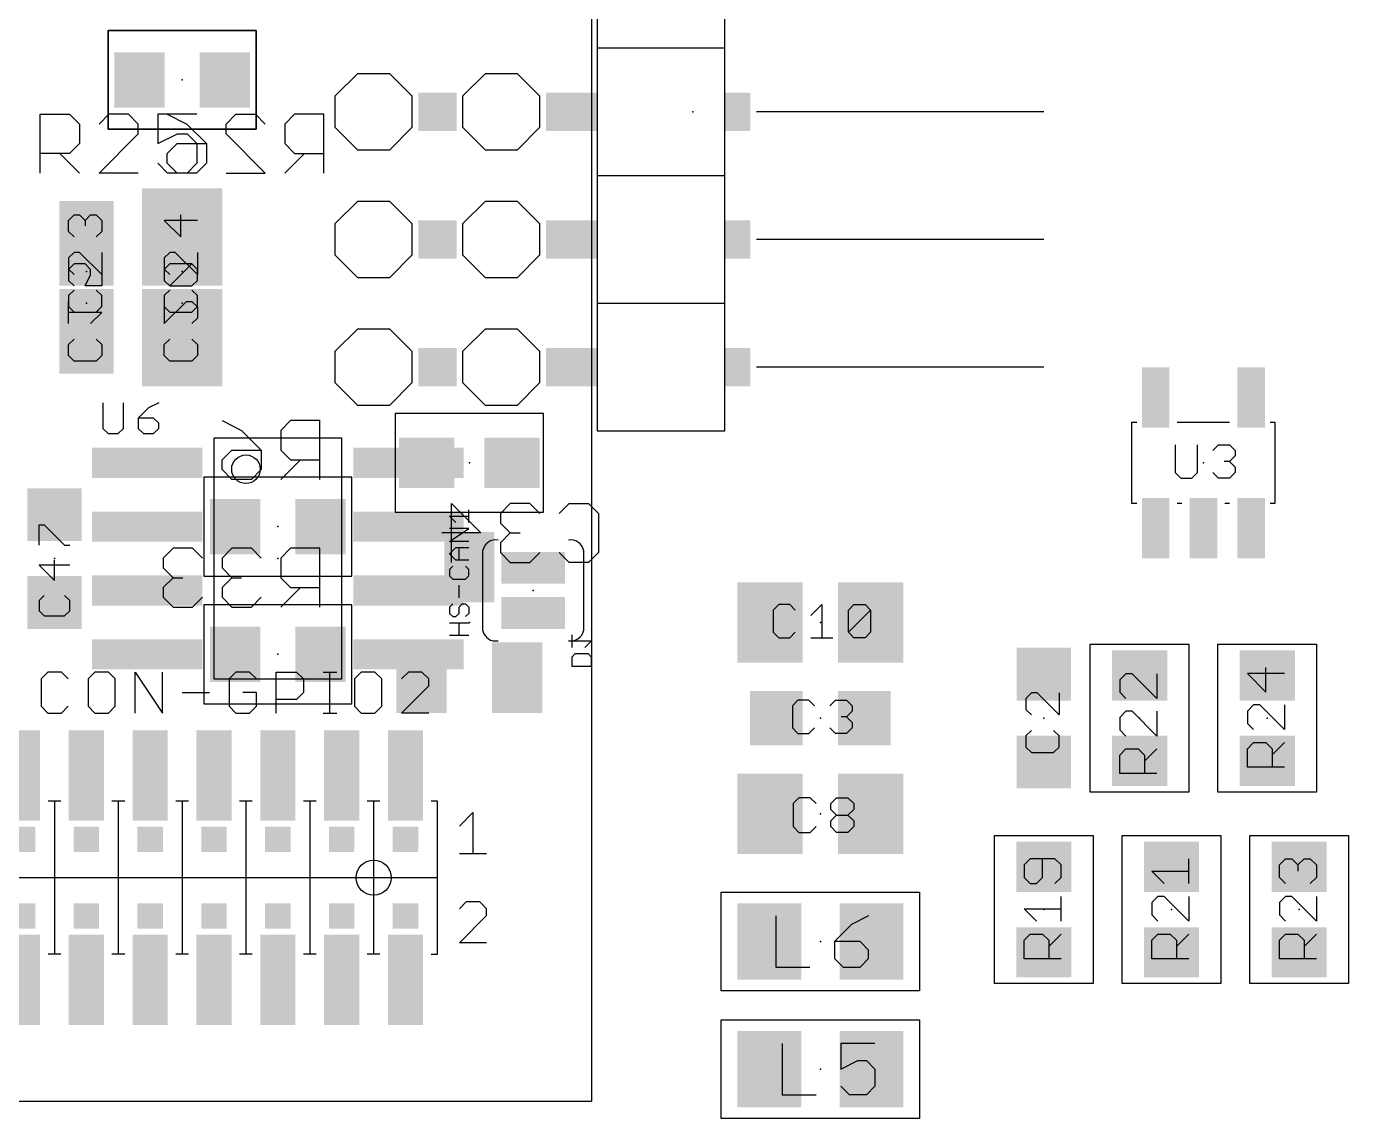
# Model space of a CAD drawing. Extents: x -7.7 to 78.5, y -0.3 to 53.5.
# Drawn here: x 52.15 to 78.45, y -0.35 to 21.38 of the extents above; entities that cross this region are included whole.
import ezdxf

# ---------------------------------------------------------------- set-up
doc = ezdxf.new("R2010")
doc.units = 0
for name, color, linetype in [('1', 22, 'CONTINUOUS'), ('16', 140, 'CONTINUOUS'), ('17', 82, 'CONTINUOUS'), ('20', 253, 'CONTINUOUS'), ('21', 253, 'CONTINUOUS'), ('23', 253, 'CONTINUOUS'), ('24', 53, 'CONTINUOUS'), ('25', 253, 'CONTINUOUS'), ('26', 53, 'CONTINUOUS'), ('39', 22, 'CONTINUOUS'), ('40', 140, 'CONTINUOUS')]:
    doc.layers.add(name, color=color, linetype=linetype)

# ---------------------------------------------------------------- blocks, each defined once
blk = doc.blocks.new('RECT')
blk.add_solid([(-0.5, -0.5), (0.5, -0.5), (-0.5, 0.5), (0.5, 0.5)])
blk = doc.blocks.new('OCTAGONP')
blk.add_lwpolyline([(-0.5, -0.2071), (-0.5, 0.2071), (-0.2071, 0.5), (0.2071, 0.5), (0.5, 0.2071), (0.5, -0.2071), (0.2071, -0.5), (-0.2071, -0.5)], close=True)

msp = doc.modelspace()

# ---------------------------------------------------------------- linework, layer by layer
at = {"layer": '20'}
for p in [(63.391, 38.184), (0, 0)]:
    msp.add_line(p, (63.391, 0), dxfattribs=at)
msp.add_circle((59.055, 4.445), 0.35, dxfattribs=at)
at = {"layer": '21'}
for p, q in [((63.5, 23.495), (63.5, 20.955)), ((66.04, 20.955), (66.04, 23.495)), ((63.5, 20.955), (66.04, 20.955)), ((63.5, 20.955), (63.5, 18.415)), ((66.04, 18.415), (66.04, 20.955)), ((72.39, 19.685), (66.675, 19.685)), ((63.5, 18.415), (66.04, 18.415)), ((63.5, 18.415), (63.5, 15.875)), ((66.04, 15.875), (66.04, 18.415)), ((72.39, 17.145), (66.675, 17.145)), ((63.5, 15.875), (66.04, 15.875)), ((63.5, 15.875), (63.5, 13.335)), ((66.04, 13.335), (66.04, 15.875)), ((72.39, 14.605), (66.675, 14.605)), ((74.1426, 11.8896), (74.1426, 13.5104)), ((74.1426, 13.5104), (74.2374, 13.5104)), ((75.0426, 13.5104), (76.0874, 13.5104)), ((76.8926, 13.5104), (76.9874, 13.5104)), ((76.9874, 13.5104), (76.9874, 11.8896)), ((55.885, 8.395), (55.885, 13.195)), ((55.885, 13.195), (58.415, 13.195)), ((58.415, 13.195), (58.415, 8.395)), ((63.5, 13.335), (66.04, 13.335)), ((74.2374, 11.8896), (74.1426, 11.8896)), ((75.1374, 11.8896), (75.0426, 11.8896)), ((76.0874, 11.8896), (75.9926, 11.8896)), ((76.9874, 11.8896), (76.8926, 11.8896)), ((61.23, 9.36), (61.23, 10.96)), ((63.23, 10.96), (63.23, 9.36)), ((58.415, 8.395), (55.885, 8.395)), ((52.705, 5.969), (52.578, 5.969)), ((52.832, 5.969), (52.705, 5.969)), ((52.705, 5.969), (52.705, 4.445)), ((53.975, 5.969), (53.848, 5.969)), ((54.102, 5.969), (53.975, 5.969)), ((53.975, 5.969), (53.975, 4.445)), ((55.245, 5.969), (55.118, 5.969)), ((55.372, 5.969), (55.245, 5.969)), ((55.245, 5.969), (55.245, 4.445)), ((56.515, 5.969), (56.388, 5.969)), ((56.642, 5.969), (56.515, 5.969)), ((56.515, 5.969), (56.515, 4.445)), ((57.785, 5.969), (57.658, 5.969)), ((57.912, 5.969), (57.785, 5.969)), ((57.785, 5.969), (57.785, 4.445)), ((59.055, 5.969), (58.928, 5.969)), ((59.182, 5.969), (59.055, 5.969)), ((59.055, 5.969), (59.055, 4.445)), ((60.325, 5.969), (60.198, 5.969)), ((60.325, 4.445), (60.325, 5.969)), ((60.7611, 5.4699), (61.0322, 5.7411)), ((61.0322, 5.7411), (61.0322, 4.9276)), ((60.7611, 4.9276), (61.3034, 4.9276)), ((52.705, 4.445), (51.435, 4.445)), ((53.975, 4.445), (52.705, 4.445)), ((52.705, 4.445), (52.705, 2.921)), ((55.245, 4.445), (53.975, 4.445)), ((53.975, 4.445), (53.975, 2.921)), ((56.515, 4.445), (55.245, 4.445)), ((55.245, 4.445), (55.245, 2.921)), ((57.785, 4.445), (56.515, 4.445)), ((56.515, 4.445), (56.515, 2.921)), ((59.055, 4.445), (57.785, 4.445)), ((57.785, 4.445), (57.785, 2.921)), ((60.325, 4.445), (59.055, 4.445)), ((59.055, 4.445), (59.055, 2.921)), ((60.325, 2.921), (60.325, 4.445)), ((60.8967, 3.9631), (60.7611, 3.8275)), ((61.1678, 3.9631), (60.8967, 3.9631)), ((61.3034, 3.8275), (61.1678, 3.9631)), ((60.7611, 3.1496), (61.3034, 3.6919)), ((61.3034, 3.6919), (61.3034, 3.8275)), ((52.705, 2.921), (52.578, 2.921)), ((52.832, 2.921), (52.705, 2.921)), ((53.975, 2.921), (53.848, 2.921)), ((54.102, 2.921), (53.975, 2.921)), ((55.245, 2.921), (55.118, 2.921)), ((55.372, 2.921), (55.245, 2.921)), ((56.515, 2.921), (56.388, 2.921)), ((56.642, 2.921), (56.515, 2.921)), ((57.785, 2.921), (57.658, 2.921)), ((57.912, 2.921), (57.785, 2.921)), ((59.055, 2.921), (58.928, 2.921)), ((59.182, 2.921), (59.055, 2.921)), ((60.198, 2.921), (60.325, 2.921)), ((61.3034, 3.1496), (60.7611, 3.1496))]:
    msp.add_line(p, q, dxfattribs=at)
msp.add_circle((56.515, 12.573), 0.2839, dxfattribs=at)
for centre, start, end in [((61.48, 10.91), 78.6901, 168.6901), ((62.98, 10.91), 11.3099, 101.3099), ((61.48, 9.41), 191.3099, 281.3099), ((62.98, 9.41), 258.6901, 348.6901)]:
    msp.add_arc(centre, 0.255, start, end, dxfattribs=at)
at = {"layer": '23'}
for p in [(55.245, 20.32), (65.405, 19.685), (53.34, 16.51), (55.245, 16.51), (75.565, 12.7), (52.705, 10.795), (57.15, 10.795), (62.23, 10.16), (67.945, 9.525), (67.945, 7.62), (72.39, 7.62), (74.295, 7.62), (76.835, 7.62), (67.945, 5.715), (72.39, 3.81), (74.93, 3.81), (77.47, 3.81), (67.945, 3.175), (67.945, 0.635)]:
    msp.add_point(p, dxfattribs=at)
at = {"layer": '24'}
for p in [(55.245, 20.32), (53.34, 15.875), (55.245, 15.875), (60.96, 12.7), (57.15, 11.43), (60.96, 9.525), (57.15, 8.89)]:
    msp.add_point(p, dxfattribs=at)
at = {"layer": '25'}
for p, q in [((52.4226, 18.4658), (52.4226, 19.6352)), ((52.4226, 19.6352), (53.0073, 19.6352)), ((53.0073, 19.6352), (53.2022, 19.4403)), ((53.7869, 19.6352), (53.592, 19.4403)), ((54.1767, 19.6352), (53.7869, 19.6352)), ((54.3716, 19.4403), (54.1767, 19.6352)), ((55.541, 19.6352), (54.7614, 19.6352)), ((54.7614, 19.6352), (54.7614, 19.0505)), ((53.2022, 19.4403), (53.2022, 19.0505)), ((53.592, 18.4658), (54.3716, 19.2454)), ((54.3716, 19.2454), (54.3716, 19.4403)), ((54.7614, 19.0505), (55.1512, 19.2454)), ((55.1512, 19.2454), (55.3461, 19.2454)), ((55.3461, 19.2454), (55.541, 19.0505)), ((53.2022, 19.0505), (53.0073, 18.8556)), ((55.541, 19.0505), (55.541, 18.6607)), ((53.0073, 18.8556), (52.4226, 18.8556)), ((52.8124, 18.8556), (53.2022, 18.4658)), ((54.3716, 18.4658), (53.592, 18.4658)), ((54.9563, 18.4658), (54.7614, 18.6607)), ((55.3461, 18.4658), (54.9563, 18.4658)), ((55.541, 18.6607), (55.3461, 18.4658)), ((52.9838, 17.5245), (53.094, 17.6347)), ((53.094, 17.6347), (53.2042, 17.6347)), ((53.2042, 17.6347), (53.3143, 17.5245)), ((53.3143, 17.5245), (53.4245, 17.6347)), ((53.4245, 17.6347), (53.5346, 17.6347)), ((53.5346, 17.6347), (53.6448, 17.5245)), ((55.2193, 17.194), (55.2193, 17.6347)), ((52.9838, 17.3042), (52.9838, 17.5245)), ((53.3143, 17.5245), (53.3143, 17.4144)), ((53.6448, 17.5245), (53.6448, 17.3042)), ((55.5498, 17.5245), (54.8888, 17.5245)), ((54.8888, 17.5245), (55.2193, 17.194)), ((53.094, 17.194), (52.9838, 17.3042)), ((53.6448, 17.3042), (53.5346, 17.194)), ((53.094, 16.8863), (52.9838, 16.7761)), ((53.2042, 16.8863), (53.094, 16.8863)), ((53.6448, 16.4456), (53.2042, 16.8863)), ((53.6448, 16.8863), (53.6448, 16.4456)), ((54.999, 16.8863), (54.8888, 16.7761)), ((55.1092, 16.8863), (54.999, 16.8863)), ((55.5498, 16.4456), (55.1092, 16.8863)), ((55.5498, 16.8863), (55.5498, 16.4456)), ((52.9838, 16.7761), (52.9838, 16.5558)), ((54.8888, 16.7761), (54.8888, 16.5558)), ((52.9838, 16.5558), (53.094, 16.4456)), ((54.8888, 16.5558), (54.999, 16.4456)), ((53.094, 16.1378), (52.9838, 16.0277)), ((53.6448, 16.0277), (53.5346, 16.1378)), ((54.999, 16.1378), (54.8888, 16.0277)), ((55.5498, 16.0277), (55.4396, 16.1378)), ((52.9838, 16.0277), (52.9838, 15.8074)), ((52.9838, 15.8074), (53.094, 15.6972)), ((53.5346, 15.6972), (53.6448, 15.8074)), ((53.6448, 15.8074), (53.6448, 16.0277)), ((54.8888, 16.0277), (54.8888, 15.8074)), ((54.8888, 15.8074), (54.999, 15.6972)), ((55.4396, 15.6972), (55.5498, 15.8074)), ((55.5498, 15.8074), (55.5498, 16.0277)), ((53.094, 15.6972), (53.5346, 15.6972)), ((54.999, 15.6972), (55.4396, 15.6972)), ((53.6702, 13.8943), (53.6702, 13.3859)), ((54.0769, 13.3859), (54.0769, 13.8943)), ((54.5752, 13.7926), (54.3718, 13.5893)), ((54.7786, 13.8943), (54.5752, 13.7926)), ((54.3718, 13.5893), (54.3718, 13.3859)), ((54.6769, 13.5893), (54.3718, 13.5893)), ((54.7786, 13.4876), (54.6769, 13.5893)), ((54.7786, 13.3859), (54.7786, 13.4876)), ((53.6702, 13.3859), (53.7719, 13.2842)), ((53.7719, 13.2842), (53.9753, 13.2842)), ((53.9753, 13.2842), (54.0769, 13.3859)), ((54.3718, 13.3859), (54.4735, 13.2842)), ((54.4735, 13.2842), (54.6769, 13.2842)), ((54.6769, 13.2842), (54.7786, 13.3859)), ((75.0062, 13.0562), (75.0062, 12.5054)), ((75.4468, 12.5054), (75.4468, 13.0562)), ((75.7546, 12.946), (75.8648, 13.0562)), ((75.8648, 13.0562), (76.0851, 13.0562)), ((76.0851, 13.0562), (76.1953, 12.946)), ((76.1953, 12.946), (76.1953, 12.8358)), ((76.0851, 12.7257), (75.9749, 12.7257)), ((76.1953, 12.8358), (76.0851, 12.7257)), ((76.0851, 12.7257), (76.1953, 12.6155)), ((75.0062, 12.5054), (75.1164, 12.3952)), ((75.1164, 12.3952), (75.3367, 12.3952)), ((75.3367, 12.3952), (75.4468, 12.5054)), ((75.8648, 12.3952), (75.7546, 12.5054)), ((76.0851, 12.3952), (75.8648, 12.3952)), ((76.1953, 12.5054), (76.0851, 12.3952)), ((76.1953, 12.6155), (76.1953, 12.5054)), ((60.6931, 11.5099), (60.566, 11.637)), ((60.566, 11.637), (60.9473, 11.637)), ((60.9473, 11.5099), (60.9473, 11.7642)), ((52.3997, 11.0586), (52.3997, 11.4653)), ((52.3997, 11.4653), (52.5014, 11.4653)), ((52.5014, 11.4653), (52.9081, 11.0586)), ((60.566, 11.1357), (60.9473, 11.3899)), ((60.9473, 11.3899), (60.566, 11.3899)), ((52.9081, 11.0586), (53.0098, 11.0586)), ((60.9473, 11.1357), (60.566, 11.1357)), ((60.566, 10.8886), (60.6931, 11.0157)), ((60.6931, 10.7615), (60.566, 10.8886)), ((60.6931, 11.0157), (60.9473, 11.0157)), ((60.7566, 10.7615), (60.7566, 11.0157)), ((53.0098, 10.662), (52.3997, 10.662)), ((52.3997, 10.662), (52.7047, 10.3569)), ((52.7047, 10.3569), (52.7047, 10.7637)), ((60.6295, 10.6415), (60.566, 10.578)), ((60.566, 10.578), (60.566, 10.4509)), ((60.9473, 10.7615), (60.6931, 10.7615)), ((60.9473, 10.578), (60.8837, 10.6415)), ((60.9473, 10.4509), (60.9473, 10.578)), ((60.566, 10.4509), (60.6295, 10.3873)), ((60.6295, 10.3873), (60.8837, 10.3873)), ((60.7566, 10.0131), (60.7566, 10.2673)), ((60.8837, 10.3873), (60.9473, 10.4509)), ((52.5014, 10.062), (52.3997, 9.9603)), ((53.0098, 9.9603), (52.9081, 10.062)), ((52.3997, 9.9603), (52.3997, 9.757)), ((52.3997, 9.757), (52.5014, 9.6553)), ((52.9081, 9.6553), (53.0098, 9.757)), ((53.0098, 9.757), (53.0098, 9.9603)), ((60.6295, 9.8931), (60.566, 9.8296)), ((60.566, 9.8296), (60.566, 9.7025)), ((60.7566, 9.8296), (60.8202, 9.8931)), ((60.7566, 9.7025), (60.7566, 9.8296)), ((60.8202, 9.8931), (60.8837, 9.8931)), ((60.8837, 9.8931), (60.9473, 9.8296)), ((60.9473, 9.8296), (60.9473, 9.7025)), ((67.1154, 9.8812), (67.0052, 9.771)), ((67.0052, 9.771), (67.0052, 9.3304)), ((67.3357, 9.8812), (67.1154, 9.8812)), ((67.4458, 9.771), (67.3357, 9.8812)), ((67.7536, 9.6608), (67.9739, 9.8812)), ((67.9739, 9.8812), (67.9739, 9.2202)), ((68.502, 9.771), (68.6122, 9.8812)), ((68.502, 9.3304), (68.502, 9.771)), ((68.502, 9.3304), (68.9427, 9.771)), ((68.6122, 9.8812), (68.8325, 9.8812)), ((68.8325, 9.8812), (68.9427, 9.771)), ((68.9427, 9.771), (68.9427, 9.3304)), ((52.5014, 9.6553), (52.9081, 9.6553)), ((60.566, 9.7025), (60.6295, 9.6389)), ((60.566, 9.5189), (60.9473, 9.5189)), ((60.6295, 9.6389), (60.6931, 9.6389)), ((60.6931, 9.6389), (60.7566, 9.7025)), ((60.7566, 9.2647), (60.7566, 9.5189)), ((60.9473, 9.7025), (60.8837, 9.6389)), ((60.9473, 9.2647), (60.566, 9.2647)), ((67.0052, 9.3304), (67.1154, 9.2202)), ((67.1154, 9.2202), (67.3357, 9.2202)), ((67.3357, 9.2202), (67.4458, 9.3304)), ((67.7536, 9.2202), (68.1943, 9.2202)), ((68.6122, 9.2202), (68.502, 9.3304)), ((68.8325, 9.2202), (68.6122, 9.2202)), ((68.9427, 9.3304), (68.8325, 9.2202)), ((52.5737, 8.5351), (52.4382, 8.3995)), ((52.8449, 8.5351), (52.5737, 8.5351)), ((52.9805, 8.3995), (52.8449, 8.5351)), ((53.5093, 8.5351), (53.3737, 8.3995)), ((53.7804, 8.5351), (53.5093, 8.5351)), ((53.916, 8.3995), (53.7804, 8.5351)), ((54.3092, 7.7216), (54.3092, 8.5351)), ((54.3092, 8.5351), (54.8515, 7.7216)), ((54.8515, 7.7216), (54.8515, 8.5351)), ((56.3158, 8.5351), (56.1802, 8.3995)), ((56.587, 8.5351), (56.3158, 8.5351)), ((56.7226, 8.3995), (56.587, 8.5351)), ((57.1158, 7.7216), (57.1158, 8.5351)), ((57.1158, 8.5351), (57.5225, 8.5351)), ((57.5225, 8.5351), (57.6581, 8.3995)), ((58.0513, 8.5351), (58.3224, 8.5351)), ((58.1868, 7.7216), (58.1868, 8.5351)), ((58.8105, 8.5351), (58.6749, 8.3995)), ((59.0817, 8.5351), (58.8105, 8.5351)), ((59.2173, 8.3995), (59.0817, 8.5351)), ((59.746, 8.5351), (59.6105, 8.3995)), ((60.0172, 8.5351), (59.746, 8.5351)), ((60.1528, 8.3995), (60.0172, 8.5351)), ((74.0235, 8.5034), (73.9007, 8.3805)), ((74.1464, 8.5034), (74.0235, 8.5034)), ((74.6379, 8.0119), (74.1464, 8.5034)), ((74.6379, 8.5034), (74.6379, 8.0119)), ((77.1779, 8.5075), (76.4407, 8.5075)), ((76.4407, 8.5075), (76.8093, 8.1389)), ((76.8093, 8.1389), (76.8093, 8.6304)), ((52.4382, 8.3995), (52.4382, 7.8572)), ((53.3737, 8.3995), (53.3737, 7.8572)), ((53.916, 7.8572), (53.916, 8.3995)), ((56.1802, 8.3995), (56.1802, 7.8572)), ((57.6581, 8.3995), (57.6581, 8.1283)), ((58.6749, 8.3995), (58.6749, 7.8572)), ((59.2173, 7.8572), (59.2173, 8.3995)), ((59.6105, 7.7216), (60.1528, 8.2639)), ((60.1528, 8.2639), (60.1528, 8.3995)), ((73.9007, 8.3805), (73.9007, 8.1348)), ((55.2447, 8.1283), (55.787, 8.1283)), ((56.7226, 8.1283), (56.4514, 8.1283)), ((56.7226, 7.8572), (56.7226, 8.1283)), ((57.5225, 7.9928), (57.1158, 7.9928)), ((57.6581, 8.1283), (57.5225, 7.9928)), ((67.4964, 7.9762), (67.3862, 7.866)), ((67.7167, 7.9762), (67.4964, 7.9762)), ((67.8268, 7.866), (67.7167, 7.9762)), ((68.1346, 7.866), (68.2448, 7.9762)), ((68.2448, 7.9762), (68.4651, 7.9762)), ((68.4651, 7.9762), (68.5753, 7.866)), ((72.144, 8.1233), (72.0338, 8.0131)), ((72.0338, 8.0131), (72.0338, 7.7928)), ((72.2542, 8.1233), (72.144, 8.1233)), ((72.6948, 7.6826), (72.2542, 8.1233)), ((72.6948, 8.1233), (72.6948, 7.6826)), ((73.9007, 8.1348), (74.0235, 8.0119)), ((52.4382, 7.8572), (52.5737, 7.7216)), ((52.5737, 7.7216), (52.8449, 7.7216)), ((52.8449, 7.7216), (52.9805, 7.8572)), ((53.3737, 7.8572), (53.5093, 7.7216)), ((53.5093, 7.7216), (53.7804, 7.7216)), ((53.7804, 7.7216), (53.916, 7.8572)), ((56.1802, 7.8572), (56.3158, 7.7216)), ((56.3158, 7.7216), (56.587, 7.7216)), ((56.587, 7.7216), (56.7226, 7.8572)), ((58.0513, 7.7216), (58.3224, 7.7216)), ((58.6749, 7.8572), (58.8105, 7.7216)), ((58.8105, 7.7216), (59.0817, 7.7216)), ((59.0817, 7.7216), (59.2173, 7.8572)), ((60.1528, 7.7216), (59.6105, 7.7216)), ((67.3862, 7.866), (67.3862, 7.4254)), ((68.4651, 7.6457), (68.3549, 7.6457)), ((68.5753, 7.7558), (68.4651, 7.6457)), ((68.4651, 7.6457), (68.5753, 7.5355)), ((68.5753, 7.866), (68.5753, 7.7558)), ((72.0338, 7.7928), (72.144, 7.6826)), ((74.0235, 7.755), (73.9007, 7.6321)), ((73.9007, 7.6321), (73.9007, 7.3864)), ((74.1464, 7.755), (74.0235, 7.755)), ((74.6379, 7.2635), (74.1464, 7.755)), ((74.6379, 7.755), (74.6379, 7.2635)), ((76.5635, 7.882), (76.4407, 7.7591)), ((76.4407, 7.7591), (76.4407, 7.5134)), ((76.6864, 7.882), (76.5635, 7.882)), ((77.1779, 7.3905), (76.6864, 7.882)), ((77.1779, 7.882), (77.1779, 7.3905)), ((67.3862, 7.4254), (67.4964, 7.3152)), ((67.7167, 7.3152), (67.8268, 7.4254)), ((68.2448, 7.3152), (68.1346, 7.4254)), ((68.5753, 7.4254), (68.4651, 7.3152)), ((68.5753, 7.5355), (68.5753, 7.4254)), ((72.144, 7.3748), (72.0338, 7.2647)), ((72.6948, 7.2647), (72.5846, 7.3748)), ((73.9007, 7.3864), (74.0235, 7.2635)), ((76.4407, 7.5134), (76.5635, 7.3905)), ((67.4964, 7.3152), (67.7167, 7.3152)), ((68.4651, 7.3152), (68.2448, 7.3152)), ((72.0338, 7.2647), (72.0338, 7.0444)), ((72.6948, 7.0444), (72.6948, 7.2647)), ((76.4407, 7.0107), (76.5635, 7.1336)), ((76.5635, 7.1336), (76.8093, 7.1336)), ((76.8093, 7.1336), (76.9322, 7.0107)), ((76.9322, 6.8878), (77.1779, 7.1336)), ((72.0338, 7.0444), (72.144, 6.9342)), ((72.144, 6.9342), (72.5846, 6.9342)), ((72.5846, 6.9342), (72.6948, 7.0444)), ((73.9007, 6.8837), (74.0235, 7.0066)), ((73.9007, 6.5151), (73.9007, 6.8837)), ((74.0235, 7.0066), (74.2693, 7.0066)), ((74.2693, 7.0066), (74.3922, 6.8837)), ((74.3922, 6.7608), (74.6379, 7.0066)), ((74.3922, 6.8837), (74.3922, 6.5151)), ((76.4407, 6.6421), (76.4407, 7.0107)), ((76.9322, 7.0107), (76.9322, 6.6421)), ((77.1779, 6.6421), (76.4407, 6.6421)), ((74.6379, 6.5151), (73.9007, 6.5151)), ((67.5151, 6.0331), (67.4007, 5.9187)), ((67.4007, 5.9187), (67.4007, 5.4611)), ((67.7439, 6.0331), (67.5151, 6.0331)), ((67.8583, 5.9187), (67.7439, 6.0331)), ((68.1491, 5.9187), (68.2635, 6.0331)), ((68.1491, 5.8043), (68.1491, 5.9187)), ((68.2635, 5.6899), (68.1491, 5.8043)), ((68.2635, 6.0331), (68.4923, 6.0331)), ((68.4923, 6.0331), (68.6067, 5.9187)), ((68.6067, 5.8043), (68.4923, 5.6899)), ((68.6067, 5.9187), (68.6067, 5.8043)), ((68.1491, 5.5755), (68.2635, 5.6899)), ((68.1491, 5.4611), (68.1491, 5.5755)), ((68.2635, 5.6899), (68.4923, 5.6899)), ((68.4923, 5.6899), (68.6067, 5.5755)), ((68.6067, 5.5755), (68.6067, 5.4611)), ((67.4007, 5.4611), (67.5151, 5.3467)), ((67.5151, 5.3467), (67.7439, 5.3467)), ((67.7439, 5.3467), (67.8583, 5.4611)), ((68.2635, 5.3467), (68.1491, 5.4611)), ((68.4923, 5.3467), (68.2635, 5.3467)), ((68.6067, 5.4611), (68.4923, 5.3467)), ((72.1185, 4.8204), (71.9957, 4.6975)), ((72.61, 4.8204), (72.1185, 4.8204)), ((72.3643, 4.4518), (72.3643, 4.8204)), ((72.7329, 4.6975), (72.61, 4.8204)), ((75.2729, 4.3289), (75.2729, 4.8204)), ((77.0757, 4.6975), (77.1985, 4.8204)), ((77.1985, 4.8204), (77.3214, 4.8204)), ((77.3214, 4.8204), (77.4443, 4.6975)), ((77.4443, 4.6975), (77.5672, 4.8204)), ((77.5672, 4.8204), (77.69, 4.8204)), ((77.69, 4.8204), (77.8129, 4.6975)), ((71.9957, 4.6975), (71.9957, 4.4518)), ((72.7329, 4.4518), (72.7329, 4.6975)), ((74.7814, 4.3289), (74.5357, 4.5747)), ((74.5357, 4.5747), (75.2729, 4.5747)), ((77.0757, 4.4518), (77.0757, 4.6975)), ((77.4443, 4.6975), (77.4443, 4.5747)), ((77.8129, 4.6975), (77.8129, 4.4518)), ((71.9957, 4.4518), (72.1185, 4.3289)), ((72.1185, 4.3289), (72.2414, 4.3289)), ((72.2414, 4.3289), (72.3643, 4.4518)), ((72.61, 4.3289), (72.7329, 4.4518)), ((77.1985, 4.3289), (77.0757, 4.4518)), ((77.8129, 4.4518), (77.69, 4.3289)), ((72.7329, 3.5805), (72.7329, 4.072)), ((74.6585, 4.072), (74.5357, 3.9491)), ((74.5357, 3.9491), (74.5357, 3.7034)), ((74.7814, 4.072), (74.6585, 4.072)), ((75.2729, 3.5805), (74.7814, 4.072)), ((75.2729, 4.072), (75.2729, 3.5805)), ((77.1985, 4.072), (77.0757, 3.9491)), ((77.0757, 3.9491), (77.0757, 3.7034)), ((77.3214, 4.072), (77.1985, 4.072)), ((77.8129, 3.5805), (77.3214, 4.072)), ((77.8129, 4.072), (77.8129, 3.5805)), ((67.056, 3.6839), (67.056, 2.667)), ((68.9033, 3.6839), (68.5644, 3.5144)), ((72.2414, 3.5805), (71.9957, 3.8263)), ((71.9957, 3.8263), (72.7329, 3.8263)), ((74.5357, 3.7034), (74.6585, 3.5805)), ((77.0757, 3.7034), (77.1985, 3.5805)), ((68.5644, 3.5144), (68.2254, 3.1754)), ((68.2254, 3.1754), (68.2254, 2.8365)), ((68.7338, 3.1754), (68.2254, 3.1754)), ((68.9033, 3.006), (68.7338, 3.1754)), ((71.9957, 3.2007), (72.1185, 3.3236)), ((71.9957, 2.8321), (71.9957, 3.2007)), ((72.1185, 3.3236), (72.3643, 3.3236)), ((72.3643, 3.3236), (72.4872, 3.2007)), ((72.4872, 3.0778), (72.7329, 3.3236)), ((72.4872, 3.2007), (72.4872, 2.8321)), ((74.5357, 3.2007), (74.6585, 3.3236)), ((74.5357, 2.8321), (74.5357, 3.2007)), ((74.6585, 3.3236), (74.9043, 3.3236)), ((74.9043, 3.3236), (75.0272, 3.2007)), ((75.0272, 3.0778), (75.2729, 3.3236)), ((75.0272, 3.2007), (75.0272, 2.8321)), ((77.0757, 3.2007), (77.1985, 3.3236)), ((77.0757, 2.8321), (77.0757, 3.2007)), ((77.1985, 3.3236), (77.4443, 3.3236)), ((77.4443, 3.3236), (77.5672, 3.2007)), ((77.5672, 3.0778), (77.8129, 3.3236)), ((77.5672, 3.2007), (77.5672, 2.8321)), ((68.9033, 2.8365), (68.9033, 3.006)), ((67.056, 2.667), (67.7339, 2.667)), ((68.2254, 2.8365), (68.3949, 2.667)), ((68.3949, 2.667), (68.7338, 2.667)), ((68.7338, 2.667), (68.9033, 2.8365)), ((72.7329, 2.8321), (71.9957, 2.8321)), ((75.2729, 2.8321), (74.5357, 2.8321)), ((77.8129, 2.8321), (77.0757, 2.8321)), ((67.183, 1.1439), (67.183, 0.127)), ((69.0303, 1.1439), (68.3524, 1.1439)), ((68.3524, 1.1439), (68.3524, 0.6354)), ((68.3524, 0.6354), (68.6914, 0.8049)), ((68.6914, 0.8049), (68.8608, 0.8049)), ((68.8608, 0.8049), (69.0303, 0.6354)), ((69.0303, 0.6354), (69.0303, 0.2965)), ((68.5219, 0.127), (68.3524, 0.2965)), ((69.0303, 0.2965), (68.8608, 0.127)), ((67.183, 0.127), (67.8609, 0.127)), ((68.8608, 0.127), (68.5219, 0.127))]:
    msp.add_line(p, q, dxfattribs=at)
at = {"layer": '26'}
for p, q in [((54.949, 19.6352), (55.3388, 19.4403)), ((56.1184, 19.4403), (56.3133, 19.6352)), ((56.3133, 19.6352), (56.7031, 19.6352)), ((56.7031, 19.6352), (56.898, 19.4403)), ((57.4827, 19.6352), (57.2878, 19.4403)), ((58.0674, 19.6352), (57.4827, 19.6352)), ((58.0674, 18.4658), (58.0674, 19.6352)), ((55.3388, 19.4403), (55.7286, 19.0505)), ((56.1184, 19.2454), (56.1184, 19.4403)), ((56.898, 18.4658), (56.1184, 19.2454)), ((57.2878, 19.4403), (57.2878, 19.0505)), ((54.949, 18.8556), (55.1439, 19.0505)), ((55.1439, 19.0505), (55.7286, 19.0505)), ((55.7286, 19.0505), (55.7286, 18.6607)), ((57.2878, 19.0505), (57.4827, 18.8556)), ((54.949, 18.6607), (54.949, 18.8556)), ((57.6776, 18.8556), (57.2878, 18.4658)), ((57.4827, 18.8556), (58.0674, 18.8556)), ((55.1439, 18.4658), (54.949, 18.6607)), ((55.5337, 18.4658), (55.1439, 18.4658)), ((55.7286, 18.6607), (55.5337, 18.4658)), ((56.1184, 18.4658), (56.898, 18.4658)), ((53.0946, 16.6594), (52.9844, 16.5493)), ((53.3149, 16.6594), (53.0946, 16.6594)), ((53.425, 16.5493), (53.3149, 16.6594)), ((53.6454, 16.6594), (53.6454, 16.2188)), ((54.9996, 16.6594), (54.8894, 16.5493)), ((55.4402, 16.6594), (54.9996, 16.6594)), ((54.9996, 16.2188), (55.4402, 16.6594)), ((55.5504, 16.5493), (55.4402, 16.6594)), ((52.9844, 16.5493), (52.9844, 16.3289)), ((52.9844, 16.3289), (53.0946, 16.2188)), ((53.3149, 16.2188), (53.425, 16.4391)), ((53.425, 16.4391), (53.425, 16.5493)), ((54.8894, 16.5493), (54.8894, 16.3289)), ((54.8894, 16.3289), (54.9996, 16.2188)), ((55.4402, 16.2188), (55.5504, 16.3289)), ((55.5504, 16.3289), (55.5504, 16.5493)), ((53.6454, 16.2188), (53.3149, 16.2188)), ((54.9996, 16.2188), (55.4402, 16.2188)), ((52.9844, 15.4704), (52.9844, 15.911)), ((54.8894, 15.911), (54.8894, 15.4704)), ((54.8894, 15.4704), (55.33, 15.911)), ((55.33, 15.911), (55.4402, 15.911)), ((55.4402, 15.911), (55.5504, 15.8009)), ((55.5504, 15.8009), (55.5504, 15.5805)), ((53.6454, 15.6907), (52.9844, 15.6907)), ((53.425, 15.4704), (53.6454, 15.6907)), ((55.5504, 15.5805), (55.4402, 15.4704)), ((52.9844, 15.0524), (53.0946, 15.1626)), ((52.9844, 14.8321), (52.9844, 15.0524)), ((53.5352, 15.1626), (53.6454, 15.0524)), ((53.6454, 15.0524), (53.6454, 14.8321)), ((54.8894, 15.0524), (54.9996, 15.1626)), ((54.8894, 14.8321), (54.8894, 15.0524)), ((55.4402, 15.1626), (55.5504, 15.0524)), ((55.5504, 15.0524), (55.5504, 14.8321)), ((53.0946, 14.722), (52.9844, 14.8321)), ((53.6454, 14.8321), (53.5352, 14.722)), ((54.9996, 14.722), (54.8894, 14.8321)), ((55.5504, 14.8321), (55.4402, 14.722)), ((53.5352, 14.722), (53.0946, 14.722)), ((55.4402, 14.722), (54.9996, 14.722)), ((56.0392, 13.5392), (56.429, 13.3443)), ((57.4035, 13.5392), (57.2086, 13.3443)), ((57.9882, 13.5392), (57.4035, 13.5392)), ((57.9882, 12.3698), (57.9882, 13.5392)), ((56.429, 13.3443), (56.8188, 12.9545)), ((57.2086, 13.3443), (57.2086, 12.9545)), ((56.0392, 12.7596), (56.2341, 12.9545)), ((56.2341, 12.9545), (56.8188, 12.9545)), ((56.8188, 12.9545), (56.8188, 12.5647)), ((57.2086, 12.9545), (57.4035, 12.7596)), ((56.0392, 12.5647), (56.0392, 12.7596)), ((57.5984, 12.7596), (57.2086, 12.3698)), ((57.4035, 12.7596), (57.9882, 12.7596)), ((56.2341, 12.3698), (56.0392, 12.5647)), ((56.6239, 12.3698), (56.2341, 12.3698)), ((56.8188, 12.5647), (56.6239, 12.3698)), ((60.6049, 10.7188), (60.6049, 11.8882)), ((60.6049, 11.8882), (61.1896, 11.3035)), ((61.7743, 11.8882), (61.5794, 11.6933)), ((62.1641, 11.8882), (61.7743, 11.8882)), ((62.359, 11.6933), (62.1641, 11.8882)), ((62.7488, 11.6933), (62.9437, 11.8882)), ((62.9437, 11.8882), (63.3335, 11.8882)), ((63.3335, 11.8882), (63.5284, 11.6933)), ((61.5794, 11.6933), (61.5794, 11.4984)), ((63.5284, 11.6933), (63.5284, 10.9137)), ((61.5794, 11.4984), (61.7743, 11.3035)), ((61.1896, 11.3035), (60.41, 11.3035)), ((61.7743, 11.3035), (61.5794, 11.1086)), ((61.5794, 11.1086), (61.5794, 10.9137)), ((61.7743, 11.3035), (61.9692, 11.3035)), ((55.0647, 10.9992), (54.8698, 10.8043)), ((54.8698, 10.8043), (54.8698, 10.6094)), ((55.4545, 10.9992), (55.0647, 10.9992)), ((55.6494, 10.8043), (55.4545, 10.9992)), ((56.2341, 10.9992), (56.0392, 10.8043)), ((56.0392, 10.8043), (56.0392, 10.6094)), ((56.6239, 10.9992), (56.2341, 10.9992)), ((56.8188, 10.8043), (56.6239, 10.9992)), ((57.4035, 10.9992), (57.2086, 10.8043)), ((57.2086, 10.8043), (57.2086, 10.4145)), ((57.9882, 10.9992), (57.4035, 10.9992)), ((57.9882, 9.8298), (57.9882, 10.9992)), ((61.5794, 10.9137), (61.7743, 10.7188)), ((62.1641, 10.7188), (62.359, 10.9137)), ((62.9437, 10.7188), (62.7488, 10.9137)), ((63.5284, 10.9137), (63.3335, 10.7188)), ((54.8698, 10.6094), (55.0647, 10.4145)), ((56.0392, 10.6094), (56.2341, 10.4145)), ((61.7743, 10.7188), (62.1641, 10.7188)), ((63.3335, 10.7188), (62.9437, 10.7188)), ((55.0647, 10.4145), (54.8698, 10.2196)), ((55.0647, 10.4145), (55.2596, 10.4145)), ((56.2341, 10.4145), (56.0392, 10.2196)), ((56.2341, 10.4145), (56.429, 10.4145)), ((57.2086, 10.4145), (57.4035, 10.2196)), ((54.8698, 10.2196), (54.8698, 10.0247)), ((54.8698, 10.0247), (55.0647, 9.8298)), ((55.4545, 9.8298), (55.6494, 10.0247)), ((56.0392, 10.2196), (56.0392, 10.0247)), ((56.0392, 10.0247), (56.2341, 9.8298)), ((56.6239, 9.8298), (56.8188, 10.0247)), ((57.5984, 10.2196), (57.2086, 9.8298)), ((57.4035, 10.2196), (57.9882, 10.2196)), ((55.0647, 9.8298), (55.4545, 9.8298)), ((56.2341, 9.8298), (56.6239, 9.8298)), ((63.0047, 9.0229), (63.0047, 9.2771)), ((63.386, 9.15), (63.0047, 9.15)), ((63.2589, 9.0229), (63.386, 9.15)), ((63.0047, 8.8394), (63.0683, 8.9029)), ((63.0047, 8.6487), (63.0047, 8.8394)), ((63.0683, 8.9029), (63.3225, 8.9029)), ((63.3225, 8.9029), (63.386, 8.8394)), ((63.386, 8.8394), (63.386, 8.6487)), ((63.386, 8.6487), (63.0047, 8.6487))]:
    msp.add_line(p, q, dxfattribs=at)
at = {"layer": '39'}
for p, q in [((53.772, 19.337), (53.772, 21.303)), ((53.772, 21.303), (56.718, 21.303)), ((56.718, 21.303), (56.718, 19.337)), ((56.718, 19.337), (53.772, 19.337)), ((73.312, 6.147), (73.312, 9.093)), ((73.312, 9.093), (75.278, 9.093)), ((75.278, 9.093), (75.278, 6.147)), ((75.852, 6.147), (75.852, 9.093)), ((75.852, 9.093), (77.818, 9.093)), ((77.818, 9.093), (77.818, 6.147)), ((75.278, 6.147), (73.312, 6.147)), ((77.818, 6.147), (75.852, 6.147)), ((71.407, 2.337), (71.407, 5.283)), ((71.407, 5.283), (73.373, 5.283)), ((73.373, 5.283), (73.373, 2.337)), ((73.947, 2.337), (73.947, 5.283)), ((73.947, 5.283), (75.913, 5.283)), ((75.913, 5.283), (75.913, 2.337)), ((76.487, 2.337), (76.487, 5.283)), ((76.487, 5.283), (78.453, 5.283)), ((78.453, 5.283), (78.453, 2.337)), ((65.972, 4.158), (69.918, 4.158)), ((65.972, 2.192), (65.972, 4.158)), ((69.918, 4.158), (69.918, 2.192)), ((69.918, 2.192), (65.972, 2.192)), ((73.373, 2.337), (71.407, 2.337)), ((75.913, 2.337), (73.947, 2.337)), ((78.453, 2.337), (76.487, 2.337)), ((65.972, 1.618), (69.918, 1.618)), ((65.972, -0.348), (65.972, 1.618)), ((69.918, 1.618), (69.918, -0.348)), ((69.918, -0.348), (65.972, -0.348))]:
    msp.add_line(p, q, dxfattribs=at)
at = {"layer": '40'}
for p, q in [((56.718, 21.303), (53.772, 21.303)), ((53.772, 21.303), (53.772, 19.337)), ((56.718, 19.337), (56.718, 21.303)), ((53.772, 19.337), (56.718, 19.337)), ((62.433, 13.683), (59.487, 13.683)), ((59.487, 13.683), (59.487, 11.717)), ((62.433, 11.717), (62.433, 13.683)), ((58.623, 12.413), (55.677, 12.413)), ((55.677, 12.413), (55.677, 10.447)), ((58.623, 10.447), (58.623, 12.413)), ((59.487, 11.717), (62.433, 11.717)), ((55.677, 10.447), (58.623, 10.447)), ((58.623, 9.873), (55.677, 9.873)), ((55.677, 9.873), (55.677, 7.907)), ((58.623, 7.907), (58.623, 9.873)), ((55.677, 7.907), (58.623, 7.907))]:
    msp.add_line(p, q, dxfattribs=at)

# ---------------------------------------------------------------- block references
at = {"layer": '1', "yscale": 1.1}
for p, rotation in [((54.395, 20.32), 180), ((56.095, 20.32), 180), ((74.295, 8.47), 90), ((76.835, 8.47), 90), ((74.295, 6.77), 90), ((76.835, 6.77), 90), ((72.39, 4.66), 90), ((74.93, 4.66), 90), ((77.47, 4.66), 90), ((72.39, 2.96), 90), ((74.93, 2.96), 90), ((77.47, 2.96), 90)]:
    msp.add_blockref('RECT', p, dxfattribs=dict(at, rotation=rotation))
at = {"layer": '1'}
for p, xscale, yscale, rotation in [((55.245, 17.51), 1.3, 1.6, 90), ((53.34, 17.385), 1.05, 1.08, 90), ((53.34, 15.635), 1.05, 1.08, 90), ((55.245, 15.51), 1.3, 1.6, 90), ((54.55, 12.7), 0.6, 2.2, 270), ((59.75, 12.7), 0.6, 2.2, 270), ((52.705, 11.67), 1.05, 1.08, 90), ((54.55, 11.43), 0.6, 2.2, 270), ((59.75, 11.43), 0.6, 2.2, 270), ((62.23, 10.61), 0.635, 1.27, 90), ((52.705, 9.92), 1.05, 1.08, 90), ((54.55, 10.16), 0.6, 2.2, 270), ((59.75, 10.16), 0.6, 2.2, 270), ((62.23, 9.71), 0.635, 1.27, 90), ((54.55, 8.89), 0.6, 2.2, 270), ((59.75, 8.89), 0.6, 2.2, 270), ((72.39, 8.495), 1.05, 1.08, 90), ((52.07, 6.477), 1.8, 0.7, 270), ((53.34, 6.477), 1.8, 0.7, 90), ((54.61, 6.477), 1.8, 0.7, 90), ((55.88, 6.477), 1.8, 0.7, 90), ((57.15, 6.477), 1.8, 0.7, 90), ((58.42, 6.477), 1.8, 0.7, 90), ((59.69, 6.477), 1.8, 0.7, 90), ((72.39, 6.745), 1.05, 1.08, 90), ((52.07, 2.413), 1.8, 0.7, 270), ((53.34, 2.413), 1.8, 0.7, 90), ((54.61, 2.413), 1.8, 0.7, 90), ((55.88, 2.413), 1.8, 0.7, 90), ((57.15, 2.413), 1.8, 0.7, 90), ((58.42, 2.413), 1.8, 0.7, 90), ((59.69, 2.413), 1.8, 0.7, 90)]:
    msp.add_blockref('RECT', p, dxfattribs=dict(at, xscale=xscale, yscale=yscale, rotation=rotation))
for p, xscale, yscale in [((74.615, 14.0001), 0.55, 1.2), ((76.515, 14.0001), 0.55, 1.2), ((74.615, 11.3999), 0.55, 1.2), ((75.565, 11.3999), 0.55, 1.2), ((76.515, 11.3999), 0.55, 1.2), ((66.945, 9.525), 1.3, 1.6), ((68.945, 9.525), 1.3, 1.6), ((67.07, 7.62), 1.05, 1.08), ((68.82, 7.62), 1.05, 1.08), ((66.945, 5.715), 1.3, 1.6), ((68.945, 5.715), 1.3, 1.6), ((66.929, 3.175), 1.27, 1.524), ((68.961, 3.175), 1.27, 1.524), ((66.929, 0.635), 1.27, 1.524), ((68.961, 0.635), 1.27, 1.524)]:
    msp.add_blockref('RECT', p, dxfattribs=dict(at, xscale=xscale, yscale=yscale))
at = {"layer": '16', "yscale": 1.1}
for p in [(54.395, 20.32), (56.095, 20.32)]:
    msp.add_blockref('RECT', p, dxfattribs=at)
at = {"layer": '16', "rotation": 270}
for p, xscale, yscale in [((55.245, 16.875), 1.3, 1.6), ((53.34, 16.75), 1.05, 1.08), ((53.34, 15), 1.05, 1.08), ((55.245, 14.875), 1.3, 1.6)]:
    msp.add_blockref('RECT', p, dxfattribs=dict(at, xscale=xscale, yscale=yscale))
at = {"layer": '16', "xscale": 1.1}
for p in [(60.11, 12.7), (61.81, 12.7)]:
    msp.add_blockref('RECT', p, dxfattribs=at)
at = {"layer": '16', "rotation": 180}
for p, yscale in [((56.3, 11.43), 1.1), ((58, 11.43), 1.1), ((60.96, 10.625), 1.4), ((56.3, 8.89), 1.1), ((58, 8.89), 1.1), ((60.01, 8.425), 1.4), ((61.91, 8.425), 1.4)]:
    msp.add_blockref('RECT', p, dxfattribs=dict(at, yscale=yscale))
at = {"layer": '17', "xscale": 1.524, "yscale": 1.524, "rotation": 270}
for p in [(59.055, 19.685), (59.055, 19.685), (61.595, 19.685), (61.595, 19.685), (59.055, 17.145), (59.055, 17.145), (61.595, 17.145), (61.595, 17.145), (59.055, 14.605), (59.055, 14.605), (61.595, 14.605), (61.595, 14.605)]:
    msp.add_blockref('OCTAGONP', p, dxfattribs=at)
at = {"layer": '21', "xscale": 0.762, "rotation": 270}
for p, yscale in [((60.325, 19.685), 0.762), ((62.992, 19.685), 1.016), ((66.294, 19.685), 0.508), ((60.325, 17.145), 0.762), ((62.992, 17.145), 1.016), ((66.294, 17.145), 0.508), ((60.325, 14.605), 0.762), ((62.992, 14.605), 1.016), ((66.294, 14.605), 0.508)]:
    msp.add_blockref('RECT', p, dxfattribs=dict(at, yscale=yscale))
at = {"layer": '21', "xscale": 0.508, "yscale": 0.508}
for p in [(52.07, 5.207), (53.34, 5.207), (54.61, 5.207), (55.88, 5.207), (57.15, 5.207), (58.42, 5.207), (59.69, 5.207), (52.07, 3.683), (53.34, 3.683), (54.61, 3.683), (55.88, 3.683), (57.15, 3.683), (58.42, 3.683), (59.69, 3.683)]:
    msp.add_blockref('RECT', p, dxfattribs=at)

doc.saveas('drawing.dxf')
